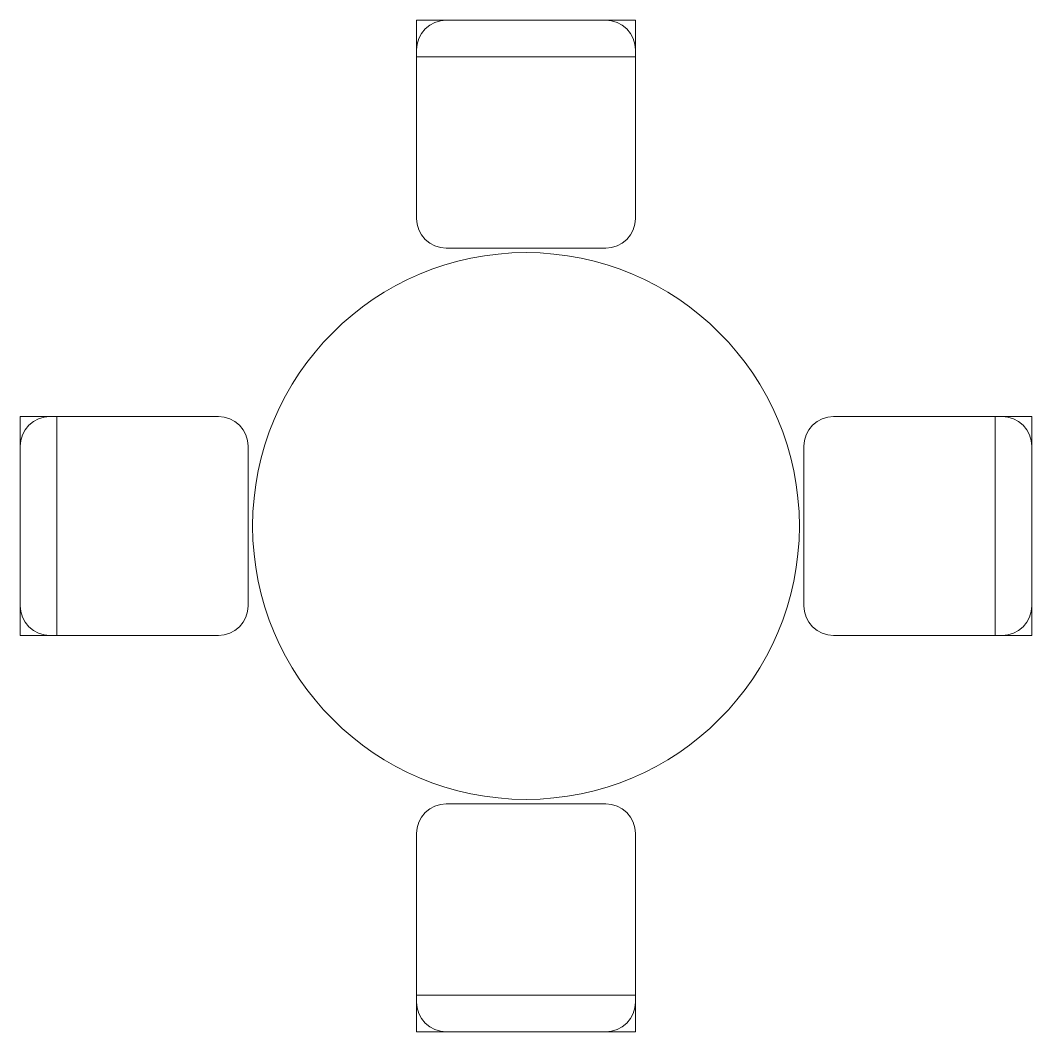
# Model space of a CAD drawing. Header units: millimetres. Extents: x -510 to 1710, y -510 to 1710.
import ezdxf

# ---------------------------------------------------------------- set-up
doc = ezdxf.new("R2010")
doc.units = ezdxf.units.MM
doc.layers.add('A-FURN', color=7, linetype='Continuous', lineweight=20, true_color=0x5c7584)

# ---------------------------------------------------------------- blocks, each defined once
blk = doc.blocks.new('201_FURNITURE_BLOCKS_ROUND_DINING_TABLE_FOUR_SEATS_PLAN')
at = {"layer": 'A-FURN'}
for points in [[(425, 1710), (412.3, 1708.8), (400.1, 1705.1), (388.9, 1699), (379, 1691), (371, 1681.1), (364.9, 1669.9), (361.2, 1657.7), (360, 1645), (360, 1275), (361.2, 1262.3), (364.9, 1250.1), (371, 1238.9), (379, 1229), (388.9, 1221), (400.1, 1214.9), (412.3, 1211.2), (425, 1210), (775, 1210), (787.7, 1211.2), (799.9, 1214.9), (811.1, 1221), (821, 1229), (829, 1238.9), (835.1, 1250.1), (838.8, 1262.3), (840, 1275), (840, 1645), (838.8, 1657.7), (835.1, 1669.9), (829, 1681.1), (821, 1691), (811.1, 1699), (799.9, 1705.1), (787.7, 1708.8), (775, 1710)], [(840, 1710), (360, 1710), (360, 1630), (840, 1630)], [(-510, 425), (-508.8, 412.3), (-505.1, 400.1), (-499, 388.9), (-491, 379), (-481.1, 371), (-469.9, 364.9), (-457.7, 361.2), (-445, 360), (-75, 360), (-62.3, 361.2), (-50.1, 364.9), (-38.9, 371), (-29, 379), (-21, 388.9), (-14.9, 400.1), (-11.2, 412.3), (-10, 425), (-10, 775), (-11.2, 787.7), (-14.9, 799.9), (-21, 811.1), (-29, 821), (-38.9, 829), (-50.1, 835.1), (-62.3, 838.8), (-75, 840), (-445, 840), (-457.7, 838.8), (-469.9, 835.1), (-481.1, 829), (-491, 821), (-499, 811.1), (-505.1, 799.9), (-508.8, 787.7), (-510, 775)], [(-510, 840), (-510, 360), (-430, 360), (-430, 840)], [(1710, 775), (1708.8, 787.7), (1705.1, 799.9), (1699, 811.1), (1691, 821), (1681.1, 829), (1669.9, 835.1), (1657.7, 838.8), (1645, 840), (1275, 840), (1262.3, 838.8), (1250.1, 835.1), (1238.9, 829), (1229, 821), (1221, 811.1), (1214.9, 799.9), (1211.2, 787.7), (1210, 775), (1210, 425), (1211.2, 412.3), (1214.9, 400.1), (1221, 388.9), (1229, 379), (1238.9, 371), (1250.1, 364.9), (1262.3, 361.2), (1275, 360), (1645, 360), (1657.7, 361.2), (1669.9, 364.9), (1681.1, 371), (1691, 379), (1699, 388.9), (1705.1, 400.1), (1708.8, 412.3), (1710, 425)], [(1710, 360), (1710, 840), (1630, 840), (1630, 360)], [(775, -510), (787.7, -508.8), (799.9, -505.1), (811.1, -499), (821, -491), (829, -481.1), (835.1, -469.9), (838.8, -457.7), (840, -445), (840, -75), (838.8, -62.3), (835.1, -50.1), (829, -38.9), (821, -29), (811.1, -21), (799.9, -14.9), (787.7, -11.2), (775, -10), (425, -10), (412.3, -11.2), (400.1, -14.9), (388.9, -21), (379, -29), (371, -38.9), (364.9, -50.1), (361.2, -62.3), (360, -75), (360, -445), (361.2, -457.7), (364.9, -469.9), (371, -481.1), (379, -491), (388.9, -499), (400.1, -505.1), (412.3, -508.8), (425, -510)], [(360, -510), (840, -510), (840, -430), (360, -430)]]:
    blk.add_lwpolyline(points, close=True, dxfattribs=at)
blk.add_circle((600, 600), 600, dxfattribs=at)

msp = doc.modelspace()

# ---------------------------------------------------------------- block references
msp.add_blockref('201_FURNITURE_BLOCKS_ROUND_DINING_TABLE_FOUR_SEATS_PLAN', (0, 0))

doc.saveas('drawing.dxf')
